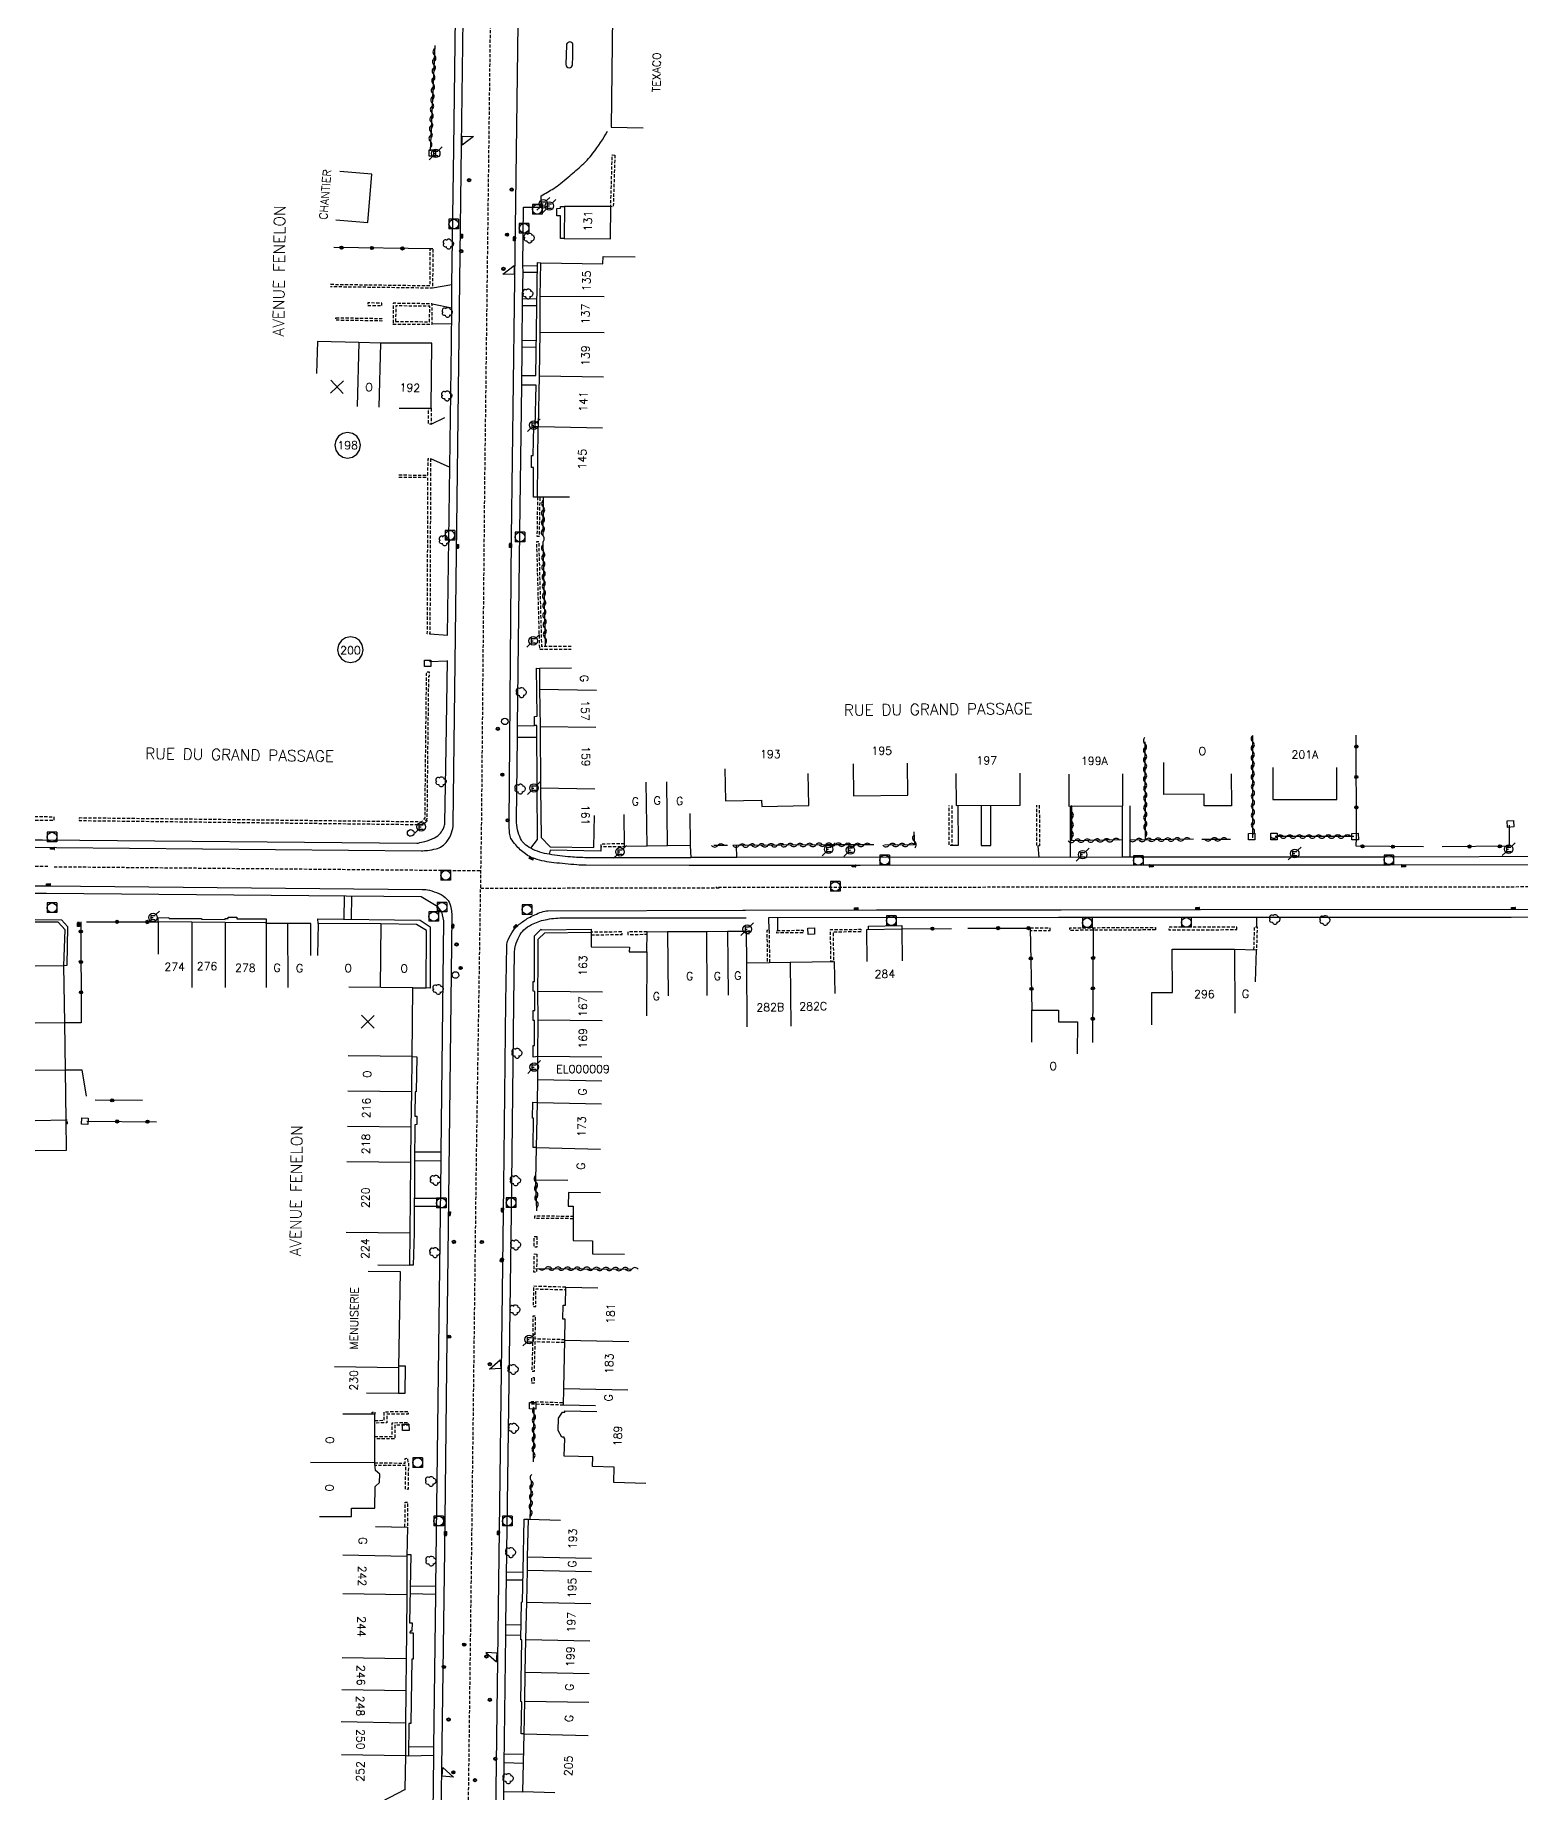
# Model space of a CAD drawing. Header units: millimetres. Extents: x 114000 to 119599, y 121000 to 124063.
# Drawn here: x 114000 to 114232, y 121221.1 to 121495.6 of the extents above; entities that cross this region are included whole.
import ezdxf
from ezdxf.enums import TextEntityAlignment as Align

# ---------------------------------------------------------------- set-up
doc = ezdxf.new("R2010")
doc.units = ezdxf.units.MM
doc.linetypes.add('DASHED', pattern=[0.75, 0.5, -0.25])
doc.layers.get('0').update_dxf_attribs({"linetype": 'CONTINUOUS'})
for name, color, linetype in [('W0001', 6, 'DASHED'), ('W0008', 7, 'CONTINUOUS'), ('W0100', 7, 'CONTINUOUS'), ('W0112', 1, 'DASHED'), ('W0300', 7, 'CONTINUOUS'), ('W0310', 3, 'CONTINUOUS'), ('W0322', 7, 'CONTINUOUS'), ('W0400', 7, 'CONTINUOUS'), ('W0420', 7, 'CONTINUOUS'), ('W0471', 7, 'CONTINUOUS'), ('W0984', 7, 'CONTINUOUS'), ('W0989', 7, 'CONTINUOUS'), ('W0991', 7, 'CONTINUOUS'), ('W1102', 7, 'CONTINUOUS')]:
    doc.layers.add(name, color=color, linetype=linetype)
doc.styles.get("Standard").update_dxf_attribs({"font": 'romans.shx', "width": 0.85})

# ---------------------------------------------------------------- blocks, each defined once
blk = doc.blocks.new('t310o')
at = {"color": 0, "linetype": 'Continuous'}
for centre, start, end in [((-0.5, 0.38), 216.8699, 323.1304), ((0.5, -0.37), 36.8699, 143.1303)]:
    blk.add_arc(centre, 0.625, start, end, dxfattribs=at)
blk = doc.blocks.new('t322o')
at = {"color": 0, "linetype": 'Continuous'}
for radius in [0.25, 0.15]:
    blk.add_circle((0, 0), radius, dxfattribs=at)
blk = doc.blocks.new('t991o')
at = {"color": 0, "linetype": 'Continuous'}
for p, q in [((-1, 1), (1, -1)), ((-1, -1), (1, 1))]:
    blk.add_line(p, q, dxfattribs=at)
blk = doc.blocks.new('T400')
for p, q in [((-0.15, 0.3), (0.15, 0.3)), ((-0.15, -0.25), (-0.15, 0.3)), ((-0.15, 0.15), (0.15, 0.15)), ((-0.15, 0), (0.15, 0)), ((0.15, 0.3), (0.15, -0.25)), ((-0.15, -0.15), (0.15, -0.15)), ((-0.15, -0.25), (-0.15, -0.3)), ((-0.15, -0.3), (0.15, -0.3)), ((0.15, -0.3), (0.15, -0.25))]:
    blk.add_line(p, q)
blk = doc.blocks.new('t112o')
at = {"color": 0, "linetype": 'Continuous'}
for p, q in [((-0.5, 0.5), (0.5, 0.5)), ((-0.5, -0.5), (-0.5, 0.5)), ((0.5, 0.5), (0.5, -0.5)), ((0.5, -0.5), (-0.5, -0.5))]:
    blk.add_line(p, q, dxfattribs=at)
blk = doc.blocks.new('T420')
for p, q in [((0.75, 0.75), (-0.75, 0.75)), ((-0.75, 0.75), (-0.75, -0.75)), ((0.75, 0.75), (0.75, -0.75)), ((0.75, -0.75), (-0.75, -0.75))]:
    blk.add_line(p, q)
blk.add_ellipse((0, 0), major_axis=(-0.53, 0.53), ratio=1, start_param=3.926991, end_param=10.210176)
blk = doc.blocks.new('T471')
for p, q in [((-0.333334, 0.333334), (-0.333334, -0.333334)), ((-0.333334, 0.333334), (0.333334, 0.333334)), ((-0.333334, 0), (0, 0)), ((0.500001, 0.500001), (1.000002, 1.000002)), ((-0.500001, -0.500001), (-1.000002, -1.000002)), ((-0.333334, -0.333334), (0.333334, -0.333334))]:
    blk.add_line(p, q)
blk.add_ellipse((0, 0), major_axis=(0.471405, 0.471405), ratio=1, start_param=5.4977871438, end_param=11.780972451)
blk = doc.blocks.new('T300')
for p, q in [((-0.8, 0.51), (-0.86, 0.34)), ((-0.86, 0.34), (-0.86, 0.17)), ((-0.86, 0.17), (-0.74, 0.06)), ((-0.69, 0.63), (-0.8, 0.51)), ((-0.8, -0.06), (-0.74, 0.06)), ((-0.74, 0.06), (-0.69, 0.11)), ((-0.57, 0.69), (-0.69, 0.63)), ((-0.46, 0.69), (-0.57, 0.69)), ((-0.29, 0.63), (-0.46, 0.69)), ((-0.29, 0.63), (-0.17, 0.74)), ((-0.23, 0.57), (-0.29, 0.63)), ((-0.17, 0.74), (-0.06, 0.8)), ((-0.06, 0.8), (0.06, 0.8)), ((0.06, 0.8), (0.23, 0.74)), ((0.23, 0.74), (0.34, 0.63)), ((0.34, 0.63), (0.4, 0.51)), ((0.46, 0.46), (0.34, 0.46)), ((0.4, 0.51), (0.4, 0.46)), ((0.57, 0.4), (0.46, 0.46)), ((0.57, 0.4), (0.69, 0.29)), ((0.69, 0.29), (0.74, 0.17)), ((0.74, 0.06), (0.69, -0.17)), ((0.74, 0.17), (0.74, 0.06)), ((-0.8, -0.17), (-0.8, -0.06)), ((-0.8, -0.23), (-0.8, -0.17)), ((-0.74, -0.34), (-0.8, -0.23)), ((-0.69, -0.4), (-0.74, -0.34)), ((-0.51, -0.46), (-0.69, -0.4)), ((-0.4, -0.46), (-0.51, -0.46)), ((-0.4, -0.46), (-0.34, -0.46)), ((-0.34, -0.46), (-0.34, -0.4)), ((-0.34, -0.51), (-0.34, -0.46)), ((-0.29, -0.63), (-0.34, -0.51)), ((-0.17, -0.74), (-0.29, -0.63)), ((-0.06, -0.8), (-0.17, -0.74)), ((0.06, -0.8), (-0.06, -0.8)), ((0.17, -0.74), (0.06, -0.8)), ((0.23, -0.69), (0.17, -0.74)), ((0.29, -0.46), (0.23, -0.46)), ((0.29, -0.63), (0.23, -0.69)), ((0.46, -0.4), (0.29, -0.46)), ((0.34, -0.51), (0.29, -0.63)), ((0.34, -0.51), (0.34, -0.46)), ((0.57, -0.34), (0.46, -0.4)), ((0.63, -0.29), (0.57, -0.34)), ((0.69, -0.17), (0.63, -0.29))]:
    blk.add_line(p, q)

msp = doc.modelspace()

# ---------------------------------------------------------------- linework, layer by layer
at = {"layer": 'W0001', "flags": 128}
for points in [[(114067.53, 121209.46), (114068.15, 121257.87), (114068.9, 121319.6), (114069.72, 121372.91), (114070.2, 121424.65), (114070.67, 121462.81), (114071.03, 121492.23), (114071.57, 121532.55), (114072.13, 121576.13), (114072.77, 121628.25), (114073.3, 121675.44), (114073.93, 121731.21), (114074.6, 121786.57), (114074.91, 121810.83), (114075.11, 121825.24), (114075.14, 121833.68), (114074.94, 121841.57), (114074.4, 121850.06), (114074.1, 121856.62), (114072.64, 121862.16), (114070.68, 121867.19), (114068.42, 121873.43), (114066.2, 121879.16), (114063.78, 121885.05), (114062.22, 121888.75)], [(114394.26, 121455.83), (114362.51, 121433.54), (114328.87, 121409.98), (114312.87, 121398.78), (114301.67, 121390.93), (114293.86, 121385.44), (114286.12, 121380.11), (114280.13, 121376.34), (114273.82, 121372.6), (114267.11, 121369.12), (114259.65, 121365.84), (114252.25, 121363.7), (114245.11, 121362.57), (114235.09, 121362.57), (114223.85, 121362.56), (114195.77, 121362.55), (114153.35, 121362.52), (114106.3, 121362.47)], [(114002, 121365.76), (114000, 121365.77)], [(114002.96, 121365.74), (114069.6, 121365.13)], [(114069.56, 121362.39), (114107.02, 121362.45)]]:
    msp.add_lwpolyline(points, dxfattribs=at)
at = {"layer": 'W0008', "flags": 128}
for points in [[(114061.63, 121402.1), (114064.4, 121401.92), (114064.72, 121428.14), (114065.02, 121447.42), (114065.04, 121453.05), (114065.07, 121456.64), (114065.36, 121477.97), (114066.31, 121551.74), (114067.22, 121623.42), (114067.73, 121669.55), (114068.29, 121716.76), (114068.84, 121761.84), (114069.23, 121794.58), (114066.27, 121794.66)], [(114082.61, 121463.87), (114082.04, 121463.85), (114082.02, 121467.41), (114081.46, 121467.41), (114081.45, 121468.54), (114082.04, 121468.59), (114082.03, 121468.88), (114082.66, 121468.88)], [(114075.96, 121442.49), (114078.16, 121442.45), (114078.45, 121460.11), (114078.94, 121460.09)], [(114076.15, 121459.63), (114078.44, 121459.59)], [(114076.18, 121458.62), (114078.42, 121458.59)], [(114065.07, 121456.64), (114062.05, 121456.11)], [(114076.09, 121454.49), (114078.36, 121454.46)], [(114062, 121453.68), (114065.04, 121453.05)], [(114076.08, 121453.41), (114078.34, 121453.38)], [(114065.03, 121450.5), (114061.99, 121450.52)], [(114076.02, 121446.94), (114078.23, 121446.9)], [(114076.03, 121447.98), (114078.25, 121447.94)], [(114078.08, 121434.52), (114078.21, 121440.95), (114075.96, 121440.98)], [(114061.83, 121434.86), (114063.98, 121435.92)], [(114078.44, 121423.48), (114077.81, 121423.47), (114077.83, 121428.08), (114077.49, 121428.12), (114077.49, 121429.95), (114077.77, 121429.95), (114077.85, 121434.54), (114078.51, 121434.5)], [(114061.74, 121429.48), (114064.72, 121428.14)], [(114061.58, 121397.79), (114064.34, 121397.91)], [(114077.38, 121368.61), (114078.45, 121370.01), (114078.4, 121378.1), (114078.33, 121387.78), (114077.98, 121387.79), (114077.97, 121389.22), (114078.38, 121389.25), (114078.27, 121396.75), (114078.73, 121396.69)], [(114075.29, 121385.96), (114078.34, 121385.98)], [(114075.32, 121387.76), (114077.98, 121387.78)], [(114144.08, 121375.29), (114144.11, 121369.06), (114142.92, 121369.05)], [(114147.68, 121375.3), (114147.71, 121369.03), (114149.23, 121369.03), (114149.2, 121375.31)], [(114161.66, 121367.21), (114161.63, 121375.2)], [(114169.77, 121367.24), (114169.75, 121375.23)], [(114170.99, 121367.24), (114170.97, 121375.24)], [(114088.32, 121368.87), (114088.33, 121368.19), (114080.41, 121368.3), (114080.23, 121367.67)], [(114109.53, 121367.18), (114109.51, 121369.04)], [(114156.77, 121367.24), (114156.61, 121369.01)], [(114062.05, 121208.9), (114062.26, 121226.87), (114062.27, 121228.2), (114062.57, 121252.07), (114062.58, 121253.3), (114063.37, 121319.76), (114063.41, 121321.12), (114063.8, 121357.3), (114063.47, 121358.7), (114062.89, 121359.45), (114060.28, 121361.02), (114001.78, 121361.54), (114000, 121361.56)], [(114048.24, 121361.15), (114048.19, 121357.54)], [(114049.4, 121361.17), (114049.35, 121357.52)], [(114110.48, 121358.97), (114131.38, 121359.02), (114160.2, 121359.02)], [(114000, 121357.48), (114004.11, 121357.45), (114005.06, 121356.42), (114004.93, 121350.31), (114004.48, 121350.25)], [(114019.21, 121357.1), (114019.18, 121357.77), (114020.88, 121357.78), (114020.92, 121357.64), (114025.99, 121357.67), (114025.99, 121357.53), (114029.65, 121357.5), (114029.66, 121357.63), (114030.14, 121357.65), (114030.15, 121357.83), (114031.5, 121357.83), (114031.49, 121357.61), (114036.06, 121357.58), (114036.06, 121356.97)], [(114044.16, 121356.89), (114044.14, 121357.6), (114060.12, 121357.37), (114061.69, 121356.36), (114061.66, 121346.78), (114061.04, 121346.79)], [(114078.49, 121336.08), (114077.76, 121336), (114077.74, 121337.81), (114077.94, 121337.81), (114077.96, 121341.71), (114077.74, 121341.7), (114077.75, 121343.29), (114078.03, 121343.28), (114078.02, 121346.26), (114077.74, 121346.29), (114077.74, 121347.8), (114077.98, 121347.79), (114077.97, 121354.95), (114078.99, 121355.97), (114079.04, 121355.9), (114086.82, 121355.99), (114086.82, 121355.49)], [(114115.88, 121357.81), (114115.89, 121355.78)], [(114130.12, 121355.95), (114130.12, 121356.47), (114135.34, 121356.57), (114135.33, 121356.01)], [(114190.76, 121356.35), (114190.76, 121357.87)], [(114004.73, 121333.99), (114007.28, 121334.02), (114007.98, 121329.9)], [(114058.86, 121336.07), (114059.57, 121336.06), (114059.48, 121330.56), (114059.33, 121330.55), (114059.28, 121326.75), (114059.6, 121326.75), (114059.58, 121325.45), (114059.29, 121325.43), (114059.23, 121319.56), (114059.15, 121308.51), (114059.04, 121303.48), (114058.48, 121303.47)], [(114078.26, 121321.87), (114077.73, 121321.86), (114077.79, 121326.43), (114077.67, 121326.45), (114077.72, 121328.93), (114078.42, 121328.9)], [(114063.41, 121321.12), (114059.24, 121321.16)], [(114063.37, 121319.76), (114059.23, 121319.79)], [(114063.31, 121312.64), (114059.18, 121312.68)], [(114063.31, 121313.88), (114059.19, 121313.92)], [(114056.75, 121287.78), (114057.77, 121287.77), (114057.73, 121283.46), (114056.73, 121283.46)], [(114076.34, 121230.28), (114075.86, 121230.28), (114075.96, 121235.27), (114075.84, 121235.31), (114075.98, 121244.95), (114075.83, 121244.96), (114075.94, 121250.86), (114076.07, 121250.88), (114076.17, 121255.78), (114076.34, 121263.79), (114077.01, 121263.8)], [(114058.04, 121258.31), (114058.63, 121258.3), (114058.43, 121247.64), (114058.86, 121247.64), (114058.83, 121246.33), (114058.53, 121246.3), (114058.51, 121246.05), (114059.03, 121246.03), (114059.04, 121241.94), (114058.83, 121241.95), (114058.64, 121231.9), (114058.36, 121231.89), (114058.3, 121226.81), (114057.8, 121226.82)], [(114073.61, 121254.36), (114076.14, 121254.31)], [(114073.63, 121255.58), (114076.16, 121255.53)], [(114062.57, 121252.07), (114058.52, 121252.14)], [(114062.58, 121253.3), (114058.54, 121253.37)], [(114073.5, 121247.35), (114075.87, 121247.31)], [(114073.51, 121245.72), (114075.84, 121245.67)], [(114062.26, 121226.87), (114058.3, 121226.81)], [(114062.27, 121228.2), (114058.32, 121228.24)], [(114073.27, 121227.16), (114076.26, 121227.09)], [(114073.25, 121225.78), (114076.23, 121225.7)], [(114073.2, 121221.28), (114076.12, 121221.21)]]:
    msp.add_lwpolyline(points, dxfattribs=at)
for points in [[(114103.13, 121365.94), (114086.01, 121365.96, -0.019241), (114084.55, 121366.02, -0.007862), (114080.99, 121366.36, -0.025362), (114079.52, 121366.59, -0.023596), (114077.97, 121367, -0.080374), (114076.54, 121367.73, -0.062836), (114075.03, 121369.13, -0.034028), (114074.29, 121370.16, -0.100604), (114074.14, 121370.57, -0.022201), (114074.04, 121371.45, -0.019154), (114074.01, 121372.47), (114074.39, 121417.21), (114074.99, 121465.56), (114075.6, 121513.32)], [(114000, 121368.78), (114003.32, 121368.74), (114060.31, 121368.24, 0.034199), (114061.24, 121368.29, 0.023299), (114062.59, 121368.53, 0.096663), (114063.52, 121368.94, 0.084349), (114064.35, 121369.75, 0.074679), (114065.03, 121371.05, 0.079159), (114065.26, 121372.42), (114065.59, 121397.59), (114066.37, 121461.44), (114066.54, 121478.37), (114066.99, 121510.04)], [(114102.28, 121369.03), (114102.35, 121367.12), (114086.12, 121367.14, -0.021771), (114083.59, 121367.26, -0.016246), (114080.23, 121367.67, -0.041294), (114078.79, 121368.02, -0.040156), (114077.38, 121368.61, -0.071843), (114076.39, 121369.32, -0.08764), (114075.8, 121370.13, -0.060029), (114075.33, 121371.48, -0.05603), (114075.17, 121373.01), (114075.29, 121385.96), (114075.32, 121387.76), (114075.66, 121418.12), (114075.96, 121440.98), (114076.02, 121446.94), (114076.03, 121447.98), (114076.08, 121453.41), (114076.09, 121454.49), (114076.18, 121458.62), (114076.15, 121459.63), (114076.27, 121468.78), (114079.01, 121468.78), (114079.02, 121470.55, 0.015774), (114080.96, 121471.7, 0.027345), (114082.02, 121472.46, 0.006713), (114083.21, 121473.44, 0.003991), (114085.17, 121475.13, 0.049544), (114087.09, 121477.18, 0.033522), (114089.37, 121480.62)], [(114102.12, 121365.96), (114128.83, 121366), (114172.5, 121366.03), (114211.58, 121366.04), (114238.2, 121366.07, 0.021891), (114245, 121366.37, 0.029491), (114250, 121367.11, 0.011288), (114252.77, 121367.76, 0.010113), (114255.82, 121368.61, 0.006406), (114256.73, 121368.9, 0.001251), (114261.31, 121370.42, 0.025592), (114264.04, 121371.49, 0.019217), (114268.37, 121373.64, 0.005233), (114273.08, 121376.17, 0.013452), (114274.88, 121377.22, 0.001219), (114285.23, 121383.69, 0.012579), (114286.22, 121384.35), (114303.74, 121396.63), (114318.96, 121407.25), (114375.51, 121446.91), (114391.48, 121458.14)], [(114000, 121369.96), (114001.17, 121369.95), (114059.59, 121369.42, 0.051961), (114059.79, 121369.44, 0.00965), (114060.83, 121369.67, 0.064373), (114062.36, 121370.26, 0.090807), (114063.27, 121370.99, 0.075281), (114063.81, 121371.84, 0.099563), (114063.97, 121372.59), (114064.17, 121384.3), (114064.36, 121397.94)], [(114267.78, 121374.68, -0.010955), (114264.18, 121372.89, -0.024307), (114262.51, 121372.2, -0.005337), (114255.16, 121369.68, -0.019176), (114253.09, 121369.08, -0.013176), (114248.96, 121368.17, -0.019592), (114246.15, 121367.74, -0.009035), (114242.33, 121367.38, -0.018431), (114240.45, 121367.31), (114210.53, 121367.23), (114170.99, 121367.24), (114169.77, 121367.24), (114109.53, 121367.18), (114102.32, 121367.15)], [(114000, 121362.76), (114001.79, 121362.74), (114060.4, 121362.19, -0.05748), (114061.55, 121362.05, -0.041809), (114063.05, 121361.54, -0.104366), (114064.27, 121360.68, -0.13222), (114064.83, 121359.62, -0.020955), (114065.02, 121358.6, -0.037642), (114065.06, 121358.03), (114064.49, 121309.45), (114064.29, 121292.15), (114063.89, 121258.95), (114063.46, 121224.98), (114063.26, 121209.54)], [(114071.8, 121209.38), (114072.53, 121266.18), (114073.15, 121315.87), (114073.5, 121344.65), (114073.64, 121353.4, -0.097447), (114073.84, 121354.32, -0.055715), (114074.64, 121355.74, -0.061445), (114075.59, 121356.75, -0.049076), (114077.02, 121357.73, -0.038367), (114079.07, 121358.66, -0.086402), (114080.07, 121358.84), (114110.91, 121358.96)], [(114160.17, 121359.02), (114181.96, 121359.05), (114231.59, 121359.08), (114243.05, 121359.06, -0.041145)], [(114073.04, 121209.18), (114073.51, 121245.72), (114073.5, 121247.35), (114074.35, 121311.68), (114074.73, 121344.34), (114074.86, 121352.53, -0.069797), (114075, 121353.42, -0.040869), (114075.56, 121354.85, -0.086716), (114076.31, 121355.87, -0.076953), (114077.47, 121356.69, -0.061389), (114079.64, 121357.45, -0.053466), (114082.26, 121357.73), (114111, 121357.76)], [(114114.58, 121355.79), (114114.55, 121357.79), (114159.76, 121357.83), (114190.76, 121357.87), (114230.47, 121357.88), (114242.8, 121357.9, -0.05063), (114244.75, 121357.7, -0.066588), (114246.16, 121357.21, -0.057737), (114246.83, 121356.77, -0.06751), (114247.29, 121356.26, -0.03678), (114247.65, 121355.65, -0.10656), (114247.71, 121355.41), (114247.78, 121353.08), (114248.96, 121353.19)]]:
    msp.add_lwpolyline(points, format="xyb", dxfattribs=at)
for points in [[(114083.97, 121494.02, 0.208121), (114083.81, 121494.46, 0.258902), (114083.45, 121494.57, 0.151638), (114083.07, 121494.37, 0.190646), (114082.94, 121494.05), (114082.87, 121491.03, 0.211396), (114083.02, 121490.69, 0.196191), (114083.39, 121490.54, 0.185986), (114083.76, 121490.69, 0.202784), (114083.91, 121491.02), (114083.94, 121492.35)], [(114073, 121388.06, -1), (114073.69, 121388.81, -1)], [(114065.28, 121348.45, -1), (114065.98, 121349.2, -1)]]:
    msp.add_lwpolyline(points, format="xyb", close=True, dxfattribs=at)
for points in [[(114066.67, 121479.86), (114068.42, 121479.8), (114066.68, 121478.47)], [(114074.78, 121458.27), (114073.01, 121458.31), (114074.78, 121459.67)], [(114072.69, 121287.34), (114070.93, 121287.25), (114072.61, 121288.7)], [(114070.35, 121243), (114072.01, 121241.52), (114072.13, 121242.9)], [(114065.32, 121223.51), (114063.57, 121223.66), (114063.66, 121225.04)]]:
    msp.add_lwpolyline(points, close=True, dxfattribs=at)
at = {"layer": 'W0100', "flags": 128}
for points in [[(114090.14, 121498.6), (114089.91, 121481.25), (114094.91, 121481.18)], [(114046.97, 121466.8), (114051.96, 121466.39), (114052.58, 121473.94), (114047.59, 121474.35)], [(114083.44, 121423.45), (114078.44, 121423.48), (114078.51, 121434.5), (114078.57, 121434.5), (114078.74, 121442.41), (114078.84, 121449.24), (114078.85, 121454.85), (114078.94, 121460.09), (114088.64, 121459.92), (114088.66, 121461.08), (114093.66, 121460.99)], [(114056.84, 121437.38), (114061.84, 121437.35), (114061.91, 121447.51), (114053.94, 121447.5), (114050.56, 121447.6), (114044.07, 121447.78), (114043.93, 121442.78)], [(114083.73, 121396.73), (114078.73, 121396.69), (114078.75, 121393.47), (114078.85, 121387.66), (114078.91, 121378.04), (114078.99, 121370.32), (114080.43, 121368.85), (114087.22, 121368.73), (114087.31, 121373.73)], [(114107.69, 121381.04), (114107.78, 121376.04), (114113.43, 121376.15), (114113.45, 121375.14), (114120.81, 121375.28), (114120.71, 121380.28)], [(114127.71, 121381.81), (114127.75, 121376.81), (114136.23, 121376.89), (114136.19, 121381.89)], [(114143.77, 121380.29), (114143.79, 121375.29), (114153.79, 121375.33), (114153.77, 121380.33)], [(114186.75, 121380.26), (114186.77, 121375.26), (114182.53, 121375.24), (114182.52, 121377.05), (114176.24, 121377.02), (114176.22, 121382.02)], [(114193.26, 121381.26), (114193.26, 121376.26), (114203.25, 121376.26), (114203.24, 121381.26)], [(114161.38, 121380.2), (114161.4, 121375.2), (114169.82, 121375.23), (114169.8, 121380.23)], [(114102.22, 121374.03), (114102.28, 121369.03), (114098.74, 121368.99), (114095.53, 121368.95), (114092.03, 121368.91), (114091.97, 121373.91)], [(114000, 121321.39), (114004.9, 121321.46), (114004.83, 121326.13), (114004.73, 121333.97), (114004.63, 121341.37), (114004.48, 121350.25), (114004.69, 121355.85), (114003.57, 121357.05), (114000, 121357.05)], [(114043.06, 121351.89), (114043.03, 121356.89), (114039.42, 121356.87), (114036.06, 121356.87), (114036.06, 121356.97), (114029.65, 121357.02), (114024.46, 121357.08), (114019.21, 121357.1), (114019.18, 121352.1)], [(114053.48, 121303.55), (114058.48, 121303.47), (114058.56, 121308.48), (114058.67, 121319.55), (114058.73, 121325.05), (114058.8, 121330.55), (114058.86, 121336.07), (114058.98, 121346.81), (114061.04, 121346.79), (114061.08, 121355.75), (114059.52, 121356.73), (114053.99, 121356.79), (114044.16, 121356.89), (114044.1, 121351.89)], [(114083.18, 121316.7), (114078.18, 121316.78), (114078.26, 121321.87), (114078.42, 121328.9), (114078.49, 121332.5), (114078.49, 121336.08), (114078.55, 121341.83), (114078.49, 121346.3), (114078.54, 121350.48), (114078.52, 121354.4), (114079.56, 121355.41), (114086.82, 121355.49), (114086.79, 121353.21), (114092.78, 121353.15), (114092.76, 121352.46), (114094.58, 121352.44), (114095.52, 121352.44), (114095.55, 121355.58), (114098.74, 121355.59), (114104.8, 121355.64), (114108.11, 121355.66), (114111.02, 121355.69), (114111.04, 121350.73), (114114.67, 121350.78), (114117.89, 121350.83), (114124.76, 121350.94), (114124.84, 121345.94)], [(114129.91, 121350.95), (114129.85, 121355.95), (114135.33, 121356.01), (114135.39, 121351.01)], [(114174.35, 121341.06), (114174.33, 121346.06), (114177.56, 121346.06), (114177.55, 121352.83), (114187.28, 121352.85), (114190.66, 121352.75), (114190.5, 121347.75)], [(114155.6, 121338.35), (114155.63, 121343.35), (114159.8, 121343.32), (114159.79, 121341.51), (114162.72, 121341.5), (114162.69, 121336.5)], [(114088.25, 121314.81), (114083.25, 121314.85), (114083.24, 121312.7), (114084.02, 121312.69), (114083.98, 121307.34), (114087.02, 121307.31), (114087, 121305.26), (114092, 121305.22)], [(114051.98, 121302.57), (114056.98, 121302.49), (114056.74, 121287.45), (114056.73, 121283.46), (114051.73, 121283.47)], [(114087.48, 121281.51), (114082.48, 121281.63), (114082.55, 121284.25), (114082.7, 121291.75), (114082.76, 121295.03), (114082.37, 121295.03), (114082.43, 121297.26), (114082.8, 121297.26), (114082.85, 121300.06), (114087.85, 121299.97)], [(114044.41, 121264.25), (114049.41, 121264.23), (114049.41, 121265.53), (114053.05, 121265.52), (114053.1, 121268.9), (114053.78, 121269.56), (114053.79, 121270.82), (114053.12, 121271.44), (114053.01, 121272.47), (114053.04, 121280.2), (114048.04, 121280.22)], [(114095.35, 121269.39), (114090.35, 121269.52), (114090.41, 121271.95), (114087.02, 121272.04), (114087.06, 121273.53), (114082.62, 121273.64), (114082.7, 121276.41), (114082.6, 121276.42), (114082.6, 121276.63), (114082.25, 121276.64), (114081.66, 121277.65), (114081.71, 121279.57), (114082.36, 121280.54), (114082.71, 121280.53), (114082.71, 121280.74), (114087.71, 121280.64)], [(114053.14, 121262.69), (114058.14, 121262.57), (114058.03, 121257.99), (114058.03, 121251.99), (114057.98, 121246.1), (114057.94, 121241.99), (114057.86, 121236.97), (114057.8, 121231.96), (114057.8, 121226.82), (114057.71, 121221.59), (114057.76, 121221.59), (114052.75, 121218.99), (114052.7, 121215.97), (114057.8, 121215.88), (114057.72, 121211.37), (114055.86, 121211.28), (114055.89, 121207.63), (114054.77, 121207.62), (114054.8, 121204.2), (114049.81, 121204.16)], [(114081.12, 121221.08), (114076.12, 121221.2), (114076.34, 121230.28), (114076.47, 121235.36), (114076.52, 121239.91), (114076.62, 121244.99), (114076.75, 121250.87), (114076.85, 121255.86), (114076.88, 121257.94), (114077.01, 121263.8), (114082.01, 121263.68)]]:
    msp.add_lwpolyline(points, dxfattribs=at)
msp.add_lwpolyline([(114089.84, 121463.84), (114089.86, 121468.85), (114082.66, 121468.88), (114082.61, 121463.87)], close=True, dxfattribs=at)
msp.add_lwpolyline([(114058.28, 121370.63, -1), (114058.99, 121371.39, -1)], format="xyb", close=True, dxfattribs=at)
at = {"layer": 'W0112', "flags": 128}
for points in [[(114090.51, 121476.9), (114090.26, 121468.84), (114089.86, 121468.85), (114090.11, 121476.92)], [(114051.93, 121453.4), (114054.14, 121453.39), (114054.14, 121453.79), (114051.94, 121453.8)], [(114055.87, 121450.51), (114061.98, 121450.47), (114062.01, 121453.67), (114055.91, 121453.75)], [(114056.28, 121450.91), (114061.59, 121450.87), (114061.6, 121453.28), (114056.3, 121453.35)], [(114046.96, 121451.5), (114054.15, 121451.38), (114054.14, 121450.98), (114046.95, 121451.1)], [(114119.89, 121355.41), (114115.81, 121355.38), (114115.8, 121355.78), (114119.89, 121355.81)], [(114128.95, 121355.56), (114124.58, 121355.52), (114124.65, 121350.93), (114124.25, 121350.93), (114124.17, 121355.92), (114128.94, 121355.96)], [(114158.5, 121355.76), (114158.5, 121356.16), (114155.36, 121356.15), (114155.36, 121355.75)], [(114174.92, 121355.86), (114161.56, 121355.79), (114161.56, 121356.19), (114174.92, 121356.26)], [(114187.64, 121355.91), (114187.64, 121356.31), (114177.01, 121356.27), (114177.01, 121355.87)], [(114078.33, 121307.97), (114078.31, 121306.29), (114077.91, 121306.29), (114077.93, 121307.98)], [(114078.34, 121305.23), (114078.28, 121302.38), (114077.88, 121302.39), (114077.94, 121305.24)], [(114077.93, 121285.92), (114077.93, 121285.08), (114077.53, 121285.08), (114077.53, 121285.93)]]:
    msp.add_lwpolyline(points, close=True, dxfattribs=at)
for points in [[(114046.12, 121456.72), (114061.66, 121456.51), (114061.69, 121462.26), (114062.09, 121462.26), (114062.05, 121456.11), (114046.11, 121456.32)], [(114061.84, 121437.35), (114061.83, 121434.86), (114061.43, 121434.87), (114061.44, 121437.35)], [(114056.78, 121426.94), (114061.33, 121426.91), (114061.34, 121429.48), (114061.74, 121429.48), (114061.63, 121402.1), (114061.23, 121402.1), (114061.33, 121426.51), (114056.78, 121426.54)], [(114078.44, 121423.48), (114078.34, 121417.39), (114078.74, 121417.38), (114078.84, 121423.48)], [(114083.7, 121400.14), (114079.11, 121400.11), (114078.67, 121416.5), (114078.27, 121416.49), (114078.73, 121399.7), (114083.71, 121399.74)], [(114060.48, 121372.32), (114061.22, 121373.21), (114061.27, 121379.19), (114061.46, 121395.51), (114061.56, 121395.51), (114061.57, 121396.11), (114061.17, 121396.12), (114061.17, 121395.92), (114061.06, 121395.92), (114060.87, 121379.2), (114060.83, 121373.35), (114060.29, 121372.72), (114006.88, 121373.35), (114006.87, 121372.95), (114060.47, 121372.32)], [(114143.1, 121375.28), (114143.12, 121369.05), (114142.72, 121369.05), (114142.7, 121375.28)], [(114156.78, 121375.34), (114156.81, 121369.01), (114156.41, 121369.01), (114156.38, 121375.34)], [(114000, 121373.03), (114002.96, 121372.99), (114002.96, 121373.49), (114000, 121373.53)], [(114092.02, 121369.31), (114088.32, 121369.27), (114088.32, 121368.87), (114092.03, 121368.91)], [(114111.03, 121355.29), (114111.58, 121355.28), (114111.59, 121355.68), (114111.02, 121355.69)], [(114114.71, 121350.78), (114114.64, 121355.79), (114114.24, 121355.79), (114114.31, 121350.78)], [(114190.29, 121352.76), (114190.4, 121356.35), (114190.8, 121356.34), (114190.69, 121352.75)], [(114086.81, 121355.09), (114091.63, 121355.15), (114091.62, 121355.55), (114086.82, 121355.49)], [(114095.55, 121355.58), (114092.55, 121355.56), (114092.56, 121355.16), (114095.55, 121355.18)], [(114004.84, 121325.63), (114005.06, 121325.63), (114005.05, 121326.13), (114004.83, 121326.13)], [(114084.01, 121310.75), (114078, 121310.8), (114078.01, 121311.2), (114084.01, 121311.15)], [(114082.85, 121300.06), (114077.81, 121300.19), (114077.75, 121297.03), (114078.15, 121297.03), (114078.2, 121299.78), (114082.84, 121299.66)], [(114082.7, 121291.84), (114078.09, 121291.96), (114078.1, 121295.54), (114077.7, 121295.54), (114077.68, 121291.78), (114077.55, 121286.94), (114077.95, 121286.92), (114078.08, 121291.56), (114082.7, 121291.44)], [(114082.48, 121281.63), (114077.49, 121281.79), (114077.5, 121282.19), (114082.49, 121282.03)], [(114052.64, 121280.2), (114052.64, 121280.54), (114053.04, 121280.54), (114053.04, 121280.2)], [(114053.02, 121276.75), (114055.75, 121276.75), (114055.74, 121278.88), (114058.21, 121278.91), (114058.22, 121278.51), (114056.14, 121278.48), (114056.15, 121276.35), (114053.02, 121276.35)], [(114053.03, 121279.23), (114054.51, 121279.26), (114054.51, 121280.6), (114058.22, 121280.63), (114058.22, 121280.23), (114054.91, 121280.2), (114054.91, 121278.87), (114053.03, 121278.83)], [(114053.01, 121272.6), (114057.77, 121272.58), (114057.75, 121273.31), (114058.15, 121273.33), (114058.17, 121272.57), (114058.28, 121272.57), (114058.22, 121268.47), (114057.82, 121268.48), (114057.87, 121272.18), (114053.04, 121272.2)], [(114057.74, 121262.58), (114057.76, 121266.47), (114058.16, 121266.47), (114058.14, 121262.57)]]:
    msp.add_lwpolyline(points, dxfattribs=at)
at = {"layer": 'W0310', "flags": 128}
for points in [[(114062.4, 121494.02), (114061.65, 121477.55)], [(114079.34, 121423.47), (114079.24, 121417.38)], [(114079.27, 121416.51), (114079.61, 121400.12)], [(114190.13, 121370.25), (114190.12, 121386.25)], [(114173.34, 121369.93), (114173.29, 121385.24)], [(114169.79, 121369.91), (114161.87, 121369.78), (114161.85, 121375.2)], [(114137.17, 121371.18), (114137.31, 121369.14), (114132.6, 121369.11)], [(114180.85, 121370.03), (114171.03, 121369.89)], [(114186.63, 121369.99), (114182.16, 121370)], [(114205.9, 121370.47), (114193.63, 121370.44)], [(114108.11, 121369.04), (114105.97, 121369.06)], [(114130.92, 121369.14), (114123.6, 121369.17), (114108.91, 121369.03)], [(114078.35, 121311.98), (114078.17, 121316.78)], [(114078.14, 121302.98), (114093.16, 121302.86)], [(114077.8, 121272.77), (114077.89, 121281.21)], [(114077.31, 121263.79), (114077.52, 121269.79)]]:
    msp.add_lwpolyline(points, dxfattribs=at)
at = {"layer": 'W0322', "flags": 128}
for points in [[(114062.09, 121462.26), (114046.62, 121462.46)], [(114216.75, 121368.83), (114206.28, 121368.93), (114206.29, 121370.25), (114206.28, 121386.26)], [(114230.17, 121372.2), (114230.17, 121368.92), (114219.7, 121368.85)], [(114007.11, 121357.11), (114007.18, 121341.36), (114004.63, 121341.33)], [(114008.02, 121357.14), (114019.21, 121357.1)], [(114135.33, 121356.01), (114143.09, 121356.07)], [(114145.6, 121356.14), (114155.36, 121356.15), (114155.63, 121343.35)], [(114165.21, 121356.23), (114165.11, 121338.29)], [(114016.77, 121329.22), (114009.36, 121329.25)], [(114008.05, 121325.98), (114018.96, 121325.88)]]:
    msp.add_lwpolyline(points, dxfattribs=at)
at = {"layer": 'W1102', "flags": 128}
for points in [[(114078.85, 121454.85), (114088.85, 121454.82)], [(114078.84, 121449.24), (114088.83, 121449.21)], [(114050.56, 121447.6), (114050.25, 121437.61)], [(114053.94, 121447.5), (114053.67, 121437.51)], [(114078.74, 121442.41), (114088.73, 121442.26)], [(114078.57, 121434.5), (114088.57, 121434.29)], [(114078.75, 121393.47), (114087.65, 121393.31)], [(114078.85, 121387.66), (114087.55, 121387.51)], [(114078.91, 121378.04), (114087.38, 121377.89)], [(114095.53, 121368.95), (114095.41, 121378.95)], [(114098.74, 121368.99), (114098.63, 121378.99)], [(114024.46, 121357.08), (114024.47, 121346.85)], [(114029.65, 121357.02), (114029.67, 121346.86)], [(114036.06, 121356.87), (114036.08, 121346.87)], [(114039.42, 121356.87), (114039.47, 121346.87)], [(114053.99, 121356.79), (114053.87, 121346.88)], [(114098.74, 121355.59), (114098.82, 121345.59)], [(114104.8, 121355.64), (114104.89, 121345.64)], [(114108.11, 121355.66), (114108.2, 121345.66)], [(114187.28, 121352.85), (114187.3, 121342.85)], [(114004.48, 121350.25), (114000, 121350.19)], [(114095.52, 121352.44), (114095.43, 121342.44)], [(114111.04, 121350.73), (114111.14, 121340.73)], [(114117.89, 121350.83), (114117.97, 121340.83)], [(114058.98, 121346.81), (114049, 121346.94)], [(114078.49, 121346.3), (114088.59, 121346.2)], [(114004.63, 121341.37), (114000, 121341.3)], [(114078.55, 121341.83), (114088.55, 121341.73)], [(114004.73, 121333.97), (114000, 121333.91)], [(114058.86, 121336.07), (114048.86, 121336.18)], [(114088.49, 121335.98), (114078.49, 121336.08)], [(114078.49, 121332.5), (114088.49, 121332.31)], [(114058.8, 121330.55), (114048.8, 121330.66)], [(114078.42, 121328.9), (114088.42, 121328.67)], [(114004.83, 121326.13), (114000, 121326.06)], [(114058.73, 121325.05), (114048.74, 121325.16)], [(114078.26, 121321.87), (114088.26, 121321.63)], [(114058.67, 121319.55), (114048.67, 121319.65)], [(114058.56, 121308.48), (114048.56, 121308.58)], [(114082.7, 121291.75), (114092.7, 121291.55)], [(114056.74, 121287.45), (114046.74, 121287.61)], [(114082.55, 121284.25), (114092.55, 121284.04)], [(114053.01, 121272.6), (114043.01, 121272.64)], [(114058.03, 121257.99), (114048.03, 121258.17)], [(114076.88, 121257.94), (114086.87, 121257.71)], [(114076.85, 121255.86), (114086.85, 121255.65)], [(114058.03, 121251.99), (114048.03, 121252.17)], [(114076.75, 121250.87), (114086.74, 121250.66)], [(114076.62, 121244.99), (114086.62, 121244.79)], [(114057.94, 121241.99), (114047.95, 121242.17)], [(114076.52, 121239.91), (114086.52, 121239.72)], [(114057.86, 121236.97), (114047.86, 121237.15)], [(114076.47, 121235.36), (114086.47, 121235.25)], [(114057.8, 121231.96), (114047.8, 121232.13)], [(114076.34, 121230.28), (114086.33, 121230.04)], [(114057.8, 121226.82), (114047.81, 121226.99)]]:
    msp.add_lwpolyline(points, dxfattribs=at)
for points in [[(114050.79, 121431.58), (114050.64, 121432.34), (114050.21, 121432.99), (114049.56, 121433.42), (114048.79, 121433.58), (114048.03, 121433.42), (114047.38, 121432.99), (114046.94, 121432.34), (114046.79, 121431.58), (114046.94, 121430.81), (114047.38, 121430.16), (114048.03, 121429.73), (114048.79, 121429.58), (114049.56, 121429.73), (114050.21, 121430.16), (114050.64, 121430.81)], [(114051.23, 121399.64), (114051.08, 121400.4), (114050.64, 121401.05), (114050, 121401.49), (114049.23, 121401.64), (114048.47, 121401.49), (114047.82, 121401.05), (114047.38, 121400.4), (114047.23, 121399.64), (114047.38, 121398.87), (114047.82, 121398.22), (114048.47, 121397.79), (114049.23, 121397.64), (114050, 121397.79), (114050.64, 121398.22), (114051.08, 121398.87)]]:
    msp.add_lwpolyline(points, close=True, dxfattribs=at)

# ---------------------------------------------------------------- block references
at = {"layer": 'W0112'}
for p, rotation in [((114062.03, 121477.23), 90.02438117476918), ((114061.28, 121397.5), 89.57932679439747), ((114230.36, 121372.42), 4.246354595162951), ((114189.93, 121370.45), 1.136895324267304), ((114193.42, 121370.46), 359.9852564999202), ((114206.09, 121370.45), 0.6222066181730033), ((114121.18, 121355.68), 182.681872587106), ((114007.75, 121325.99), 176.6150849778282), ((114077.68, 121281.53), 268.16473088975), ((114057.87, 121278.16), 90.60622513820682)]:
    msp.add_blockref('t112o', p, dxfattribs=dict(at, rotation=rotation))
at = {"layer": 'W0300'}
for p in [(114064.56, 121463), (114077.18, 121463.92), (114076.97, 121455.2), (114064.39, 121452.31), (114064.32, 121439.27), (114063.94, 121416.66), (114075.94, 121392.93), (114063.41, 121379), (114075.76, 121377.86), (114193.58, 121357.49), (114201.42, 121357.34), (114062.96, 121346.56), (114075.26, 121336.59), (114062.55, 121316.74), (114075.02, 121316.68), (114062.45, 121305.45), (114075.06, 121306.63), (114074.95, 121296.48), (114074.66, 121287.19), (114074.74, 121278.01), (114061.81, 121269.7), (114061.84, 121257.25), (114074.28, 121258.59), (114073.89, 121223.27)]:
    msp.add_blockref('T300', p, dxfattribs=at)
at = {"layer": 'W0310'}
for p, rotation in [((114062.33, 121492.52), 267.3782795234138), ((114062.19, 121489.52), 267.3782795234138), ((114062.26, 121491.02), 267.3782795234138), ((114062.06, 121486.53), 267.3782795234138), ((114062.13, 121488.02), 267.3782795234138), ((114061.99, 121485.03), 267.3782795234138), ((114061.85, 121482.03), 267.3782795234138), ((114061.92, 121483.53), 267.3782795234138), ((114061.71, 121479.03), 267.3782795234138), ((114061.78, 121480.53), 267.3782795234138), ((114079.31, 121421.97), 269.1318110180903), ((114079.27, 121418.97), 269.1318110180903), ((114079.29, 121420.47), 269.1318110180903), ((114079.25, 121417.47), 269.1318110180903), ((114079.3, 121415.01), 271.2120304243645), ((114079.33, 121413.51), 271.2120304243645), ((114079.36, 121412.01), 271.2120304243645), ((114079.39, 121410.51), 271.2120304243645), ((114079.43, 121409.01), 271.2120304243645), ((114079.46, 121407.51), 271.2120304243645), ((114079.49, 121406.02), 271.2120304243645), ((114079.52, 121404.52), 271.2120304243645), ((114079.55, 121403.02), 271.2120304243645), ((114079.59, 121401.52), 271.2120304243645), ((114173.29, 121384.93), 90.20212938061695), ((114190.12, 121385.25), 90.03934633145252), ((114173.3, 121383.43), 90.20212938061695), ((114190.12, 121383.75), 90.03934633145252), ((114190.12, 121382.25), 90.03934633145252), ((114173.3, 121381.93), 90.20212938061695), ((114173.31, 121380.43), 90.20212938061695), ((114190.12, 121380.75), 90.03934633145252), ((114173.31, 121378.93), 90.20212938061695), ((114173.32, 121377.43), 90.20212938061695), ((114190.12, 121379.25), 90.03934633145252), ((114190.13, 121377.75), 90.03934633145252), ((114161.85, 121374.28), 90.2068538421457), ((114173.32, 121375.93), 90.20212938061695), ((114173.33, 121374.43), 90.20212938061695), ((114190.13, 121376.25), 90.03934633145252), ((114190.13, 121374.75), 90.03934633145252), ((114161.86, 121372.78), 90.2068538421457), ((114161.86, 121371.28), 90.2068538421457), ((114173.33, 121372.93), 90.20212938061695), ((114173.34, 121371.43), 90.20212938061695), ((114190.13, 121373.25), 90.03934633145252), ((114190.13, 121371.75), 90.03934633145252), ((114106.61, 121369.06), 179.2893446692855), ((114111.42, 121369.05), 180.5544414019243), ((114112.92, 121369.07), 180.5544414019243), ((114114.42, 121369.08), 180.5544414019243), ((114115.92, 121369.1), 180.5544414019243), ((114117.42, 121369.11), 180.5544414019243), ((114118.92, 121369.13), 180.5544414019243), ((114120.42, 121369.14), 180.5544414019243), ((114121.92, 121369.16), 180.5544414019243), ((114123.42, 121369.17), 180.5544414019243), ((114124.92, 121369.17), 179.7816980694766), ((114126.42, 121369.16), 179.7816980694766), ((114127.92, 121369.15), 179.7816980694766), ((114129.42, 121369.15), 179.7816980694766), ((114133.36, 121369.11), 180.4131142602162), ((114134.86, 121369.13), 180.4131142602162), ((114136.36, 121369.14), 180.4131142602162), ((114137.28, 121369.69), 273.9927449577596), ((114162.29, 121369.78), 180.9717290293897), ((114163.79, 121369.81), 180.9717290293897), ((114165.29, 121369.83), 180.9717290293897), ((114166.79, 121369.86), 180.9717290293897), ((114168.29, 121369.89), 180.9717290293897), ((114171.85, 121369.91), 180.7947084187041), ((114173.35, 121369.93), 180.7947084187041), ((114174.85, 121369.95), 180.7947084187041), ((114176.35, 121369.97), 180.7947084187041), ((114177.85, 121369.99), 180.7947084187041), ((114179.35, 121370.01), 180.7947084187041), ((114183.63, 121370), 179.9537541555466), ((114185.13, 121370), 179.9537541555466), ((114193.9, 121370.44), 180.1196237846949), ((114195.4, 121370.44), 180.1196237846949), ((114196.9, 121370.45), 180.1196237846949), ((114198.4, 121370.45), 180.1196237846949), ((114199.9, 121370.45), 180.1196237846949), ((114201.4, 121370.46), 180.1196237846949), ((114202.9, 121370.46), 180.1196237846949), ((114204.4, 121370.46), 180.1196237846949), ((114109.92, 121369.04), 180.5544414019243), ((114078.18, 121316.48), 92.1288313582919), ((114078.23, 121314.98), 92.1288313582919), ((114078.29, 121313.48), 92.1288313582919), ((114079.64, 121302.97), 359.5490555448096), ((114081.14, 121302.96), 359.5490555448096), ((114082.64, 121302.94), 359.5490555448096), ((114084.14, 121302.93), 359.5490555448096), ((114085.64, 121302.92), 359.5490555448096), ((114087.14, 121302.91), 359.5490555448096), ((114088.64, 121302.9), 359.5490555448096), ((114090.14, 121302.89), 359.5490555448096), ((114091.64, 121302.87), 359.5490555448096), ((114093.14, 121302.86), 359.5490555448096), ((114077.86, 121278.77), 89.3448998324632), ((114077.88, 121280.27), 89.3448998324632), ((114077.83, 121275.77), 89.3448998324632), ((114077.85, 121277.27), 89.3448998324632), ((114077.81, 121274.27), 89.3448998324632), ((114077.52, 121269.79), 88.02429951121421), ((114077.41, 121266.79), 88.02429951121421), ((114077.46, 121268.29), 88.02429951121421), ((114077.36, 121265.29), 88.02429951121421)]:
    msp.add_blockref('t310o', p, dxfattribs=dict(at, rotation=rotation))
at = {"layer": 'W0322'}
for p, rotation in [((114067.75, 121472.99), 227.0104034470046), ((114074.4, 121471.52), 227.0104034470046), ((114047.84, 121462.45), 179.2438242010448), ((114073.67, 121464.47), 227.0104034470046), ((114052.59, 121462.39), 179.2438242010448), ((114057.34, 121462.32), 179.2438242010448), ((114066.52, 121461.88), 227.0104034469986), ((114073.11, 121459.12), 227.0104034469986), ((114072.24, 121387.29), 227.0104034470046), ((114206.28, 121384.5), 90.03934633139583), ((114072.95, 121380.11), 227.0104034469986), ((114206.28, 121379.75), 90.03934633139583), ((114206.28, 121375), 90.03934633139583), ((114073.77, 121372.99), 227.0104034469986), ((114207.25, 121368.92), 179.4168099804782), ((114212, 121368.87), 179.4168099804782), ((114223.95, 121368.88), 180.4079448605997), ((114228.7, 121368.91), 180.4079448605997), ((114007.12, 121355.61), 90.24720861024902), ((114012.77, 121357.12), 359.8254297481486), ((114017.52, 121357.11), 359.8254297481486), ((114140.08, 121356.05), 0.4260157762809618), ((114150.35, 121356.15), 0.06768861879274896), ((114155.1, 121356.15), 0.06768861879274896), ((114065.8, 121353.59), 227.0104034470046), ((114007.14, 121350.86), 90.24720861024902), ((114066.43, 121349.91), 227.0104034469986), ((114155.46, 121351.41), 271.2013723611198), ((114165.18, 121351.48), 269.6772951552959), ((114007.16, 121346.11), 90.24720861024902), ((114155.56, 121346.66), 271.2013723611198), ((114165.15, 121346.73), 269.6772951552959), ((114165.13, 121341.98), 269.6772951552959), ((114012.02, 121329.24), 179.7834740062921), ((114012.8, 121325.94), 359.477057451079), ((114017.55, 121325.9), 359.477057451079), ((114065.38, 121307.13), 227.0104034469986), ((114069.75, 121307.1), 227.0104034469986), ((114072.84, 121304.19), 227.0104034469986), ((114072.88, 121304.38), 227.0104034469986), ((114064.64, 121292.32), 227.0104034469986), ((114070.99, 121288.02), 227.0104034469986), ((114066.99, 121244.21), 227.0104034469986), ((114063.82, 121240.72), 227.0104034469986), ((114070.46, 121242.36), 227.0104034469929), ((114070.99, 121235.6), 227.0104034469986), ((114064.55, 121232.51), 227.0104034469929), ((114071.85, 121226.37), 227.0104034469929), ((114065.3, 121224.27), 227.0104034469986), ((114068.68, 121223.04), 227.0104034469929)]:
    msp.add_blockref('t322o', p, dxfattribs=dict(at, rotation=rotation))
at = {"layer": 'W0400'}
for p, rotation in [((114066.55, 121464.25), 359.4448857520025), ((114074.82, 121463.83), 179.2913439317198), ((114065.96, 121415.78), 359.2975550448114), ((114074.23, 121415.92), 179.5090760174506), ((114002.71, 121368.6), 89.48938558994702), ((114077.48, 121367.03), 67.06313232660322), ((114127.84, 121365.85), 90.06959599371345), ((114174.24, 121365.88), 270.0095925046405), ((114213.64, 121365.89), 270.0581897256053), ((114002.08, 121362.89), 89.45461149956516), ((114128.22, 121359.16), 90.14699221339731), ((114181.5, 121359.2), 90.07383575906604), ((114230.81, 121359.23), 90.03993757533856), ((114006.76, 121356.72), 180.7219966205206), ((114065.19, 121356.43), 179.3343088357734), ((114075.02, 121356.41), 316.4584311354343), ((114064.67, 121311.54), 359.3343088356818), ((114072.95, 121312.1), 359.2838517972262), ((114064.07, 121261.58), 359.3031070037419), ((114072.32, 121261.64), 179.2602845784755)]:
    msp.add_blockref('T400', p, dxfattribs=dict(at, rotation=rotation))
at = {"layer": 'W0420'}
for p in [(114078.39, 121468.43), (114065.36, 121466.12), (114076.34, 121465.48), (114064.75, 121417.49), (114075.7, 121417.23), (114002.62, 121370.36), (114132.63, 121366.78), (114172.23, 121366.71), (114211.36, 121366.81), (114064.11, 121364.38), (114124.92, 121362.65), (114002.63, 121359.32), (114062.23, 121357.96), (114063.51, 121359.42), (114076.78, 121359.04), (114133.68, 121357.31), (114164.26, 121356.98), (114179.74, 121357.03), (114063.42, 121313.2), (114074.31, 121313.25), (114059.73, 121272.64), (114063.01, 121263.52), (114073.73, 121263.52)]:
    msp.add_blockref('T420', p, dxfattribs=at)
at = {"layer": 'W0471'}
for p in [(114062.54, 121477.17), (114079.34, 121469.29), (114080.28, 121468.95), (114077.87, 121434.72), (114077.77, 121401.03), (114077.88, 121378.03), (114060.26, 121371.96), (114123.89, 121368.46), (114127.28, 121368.34), (114230.06, 121368.47), (114091.31, 121368.05), (114163.55, 121367.62), (114196.66, 121367.8), (114018.4, 121357.8), (114111.18, 121355.99), (114077.9, 121334.44), (114077.14, 121291.87)]:
    msp.add_blockref('T471', p, dxfattribs=at)
at = {"layer": 'W0991'}
for p, rotation in [((114047.12, 121440.69), 88.43824044128607), ((114051.92, 121341.52), 359.369614216728)]:
    msp.add_blockref('t991o', p, dxfattribs=dict(at, rotation=rotation))

# ---------------------------------------------------------------- texts
at = {"layer": 'W0984'}
for s, rotation, p in [('TEXACO', 89.224, (114097.02, 121489.83)), ('CHANTIER', 85.3069, (114045.29, 121470.74)), ('MENUISERIE', 89.2441, (114049.81, 121295.17))]:
    msp.add_text(s, height=1.25, rotation=rotation, dxfattribs=at).set_placement(p, align=Align.MIDDLE)
msp.add_text('EL000009', height=1.25, dxfattribs=at).set_placement((114085.54, 121334.13), align=Align.MIDDLE)
at = {"layer": 'W0989'}
for s, rotation, p in [('AVENUE FENELON', 89.371, (114038.08, 121458.8)), ('RUE DU GRAND PASSAGE', 0.5157, (114141.01, 121390.32)), ('RUE DU GRAND PASSAGE', 359.1331, (114031.92, 121383.21)), ('AVENUE FENELON', 89.371, (114040.74, 121315.11))]:
    msp.add_text(s, height=1.75, rotation=rotation, dxfattribs=at).set_placement(p, align=Align.MIDDLE)
at = {"layer": 'W0991'}
for s, rotation, p in [('131', 89.224, (114086.31, 121466.62)), ('135', 89.224, (114086.09, 121457.26)), ('137', 89.224, (114085.92, 121452.09)), ('139', 89.224, (114085.92, 121445.58)), ('O', 358.3745, (114052.13, 121440.66)), ('192', 358.3745, (114058.51, 121440.56)), ('141', 89.224, (114085.59, 121438.41)), ('145', 89.224, (114085.42, 121429.4)), ('G', 270.7734, (114085.74, 121395.15)), ('157', 270.7734, (114085.88, 121390.13)), ('159', 270.7734, (114085.97, 121382.97)), ('193', 0.0393, (114114.78, 121383.33)), ('195', 0.0393, (114132.18, 121383.86)), ('O', 0.0393, (114182.23, 121383.79)), ('201A', 0.0393, (114198.25, 121383.26)), ('197', 0.0393, (114148.58, 121382.34)), ('199A', 0.0393, (114165.37, 121382.26)), ('161', 270.3722, (114085.91, 121373.8)), ('G', 0.6515, (114093.7, 121375.93)), ('G', 0.6515, (114097.12, 121376.06)), ('G', 0.6515, (114100.62, 121376)), ('274', 359.384, (114021.79, 121350.09)), ('276', 359.384, (114026.84, 121350.2)), ('278', 359.384, (114032.82, 121349.94)), ('G', 359.384, (114037.77, 121349.94)), ('G', 359.384, (114041.28, 121349.89)), ('O', 359.384, (114048.86, 121349.89)), ('O', 359.384, (114057.62, 121349.84)), ('163', 89.4192, (114085.53, 121350.29)), ('G', 0.4918, (114102.2, 121348.65)), ('G', 0.4918, (114106.51, 121348.65)), ('G', 0.4918, (114109.7, 121348.72)), ('284', 0.6683, (114132.67, 121348.98)), ('167', 89.4192, (114085.52, 121343.88)), ('G', 0.4918, (114096.98, 121345.49)), ('296', 0.1162, (114182.56, 121345.84)), ('G', 0.1162, (114188.98, 121345.88)), ('282B', 0.876, (114114.78, 121343.78)), ('282C', 0.876, (114121.48, 121343.93)), ('169', 89.4192, (114085.52, 121338.93)), ('O', 89.3436, (114051.84, 121333.32)), ('O', 0.1162, (114158.94, 121334.59)), ('G', 88.9432, (114085.45, 121330.56)), ('216', 89.3436, (114051.71, 121328.04)), ('173', 88.9432, (114085.34, 121325.14)), ('218', 89.3436, (114051.64, 121322.43)), ('G', 88.9432, (114085.2, 121318.96)), ('220', 89.3436, (114051.58, 121314.02)), ('224', 89.3436, (114051.52, 121306.07)), ('181', 88.7549, (114089.84, 121295.93)), ('230', 89.2441, (114049.74, 121285.5)), ('183', 88.7549, (114089.63, 121288.1)), ('G', 88.7549, (114089.51, 121282.77)), ('O', 89.7616, (114046.02, 121276.16)), ('189', 88.6899, (114090.97, 121276.81)), ('O', 89.7616, (114045.95, 121268.7)), ('G', 270.1323, (114051.16, 121260.43)), ('193', 88.6899, (114083.94, 121260.73)), ('G', 88.6899, (114083.84, 121256.81)), ('242', 270.1323, (114051.06, 121254.94)), ('195', 88.6899, (114083.84, 121253.07)), ('197', 88.6899, (114083.7, 121247.71)), ('244', 270.1323, (114050.96, 121247.04)), ('199', 88.6899, (114083.56, 121242.34)), ('246', 270.1323, (114050.87, 121239.43)), ('G', 88.6899, (114083.42, 121237.55)), ('248', 270.1323, (114050.77, 121234.62)), ('G', 88.6899, (114083.35, 121232.68)), ('250', 270.1323, (114050.8, 121229.43)), ('205', 88.6899, (114083.27, 121225.27)), ('252', 88.9741, (114050.76, 121224.4))]:
    msp.add_text(s, height=1.25, rotation=rotation, dxfattribs=at).set_placement(p, align=Align.MIDDLE)
for s, p in [('198', (114048.79, 121431.58)), ('200', (114049.23, 121399.54))]:
    msp.add_text(s, height=1.25, dxfattribs=at).set_placement(p, align=Align.MIDDLE)

doc.saveas('drawing.dxf')
